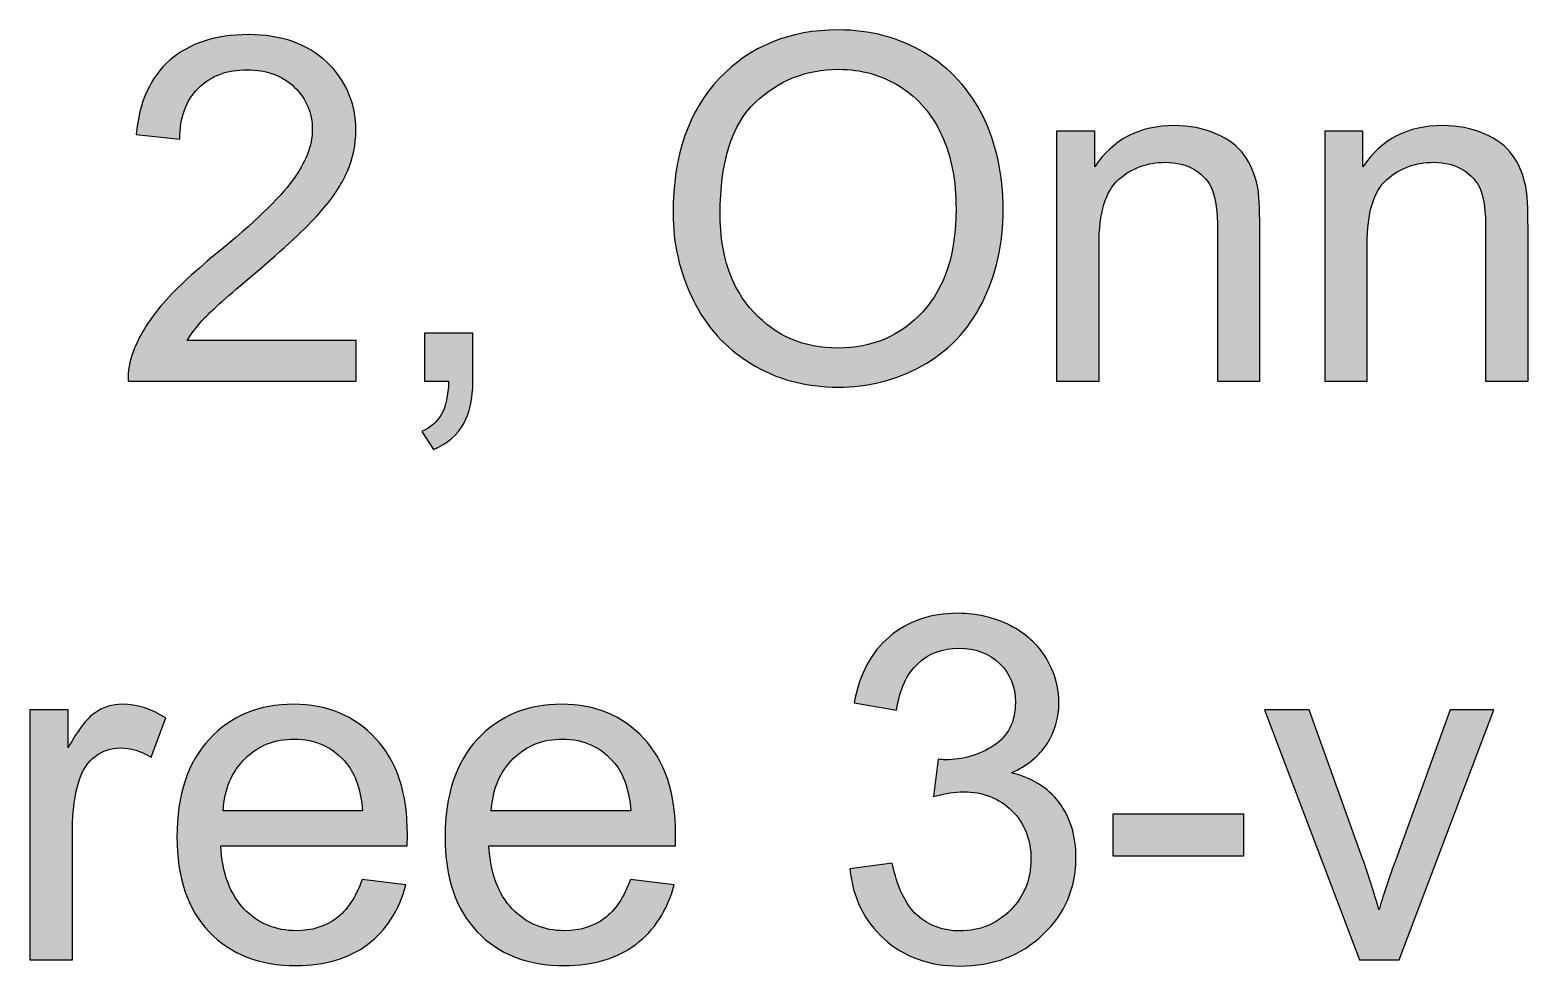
# Model space of a CAD drawing. Extents: x 65 to 355, y 40 to 244.
# Drawn here: x 216.47 to 226.33, y 41.38 to 47.54 of the extents above; entities that cross this region are included whole.
import ezdxf

# ---------------------------------------------------------------- set-up
doc = ezdxf.new("R2010")
doc.units = 0
doc.header["$MEASUREMENT"] = 0
doc.layers.add('COPYRIGHT_NOTICE', color=7, linetype='CONTINUOUS')

# ---------------------------------------------------------------- blocks, each defined once
blk = doc.blocks.new('BLOCK_8')
at = {"layer": 'COPYRIGHT_NOTICE'}
h = blk.add_hatch(color=7, dxfattribs=at)
h.dxf.hatch_style = 2
edge = h.paths.add_edge_path()
edge.add_spline(control_points=[(220.7011, 46.3365), (220.7011, 46.7138), (220.8024, 47.009), (221.0049, 47.2226), (221.2075, 47.4359), (221.4687, 47.5427), (221.789, 47.5427), (221.9989, 47.5427), (222.188, 47.4924), (222.3568, 47.3925), (222.5249, 47.2919), (222.6534, 47.1523), (222.742, 46.9728), (222.8302, 46.7937), (222.8743, 46.5901), (222.8743, 46.3631), (222.8743, 46.1322), (222.8281, 45.9262), (222.7351, 45.7443), (222.6421, 45.5624), (222.5101, 45.4246), (222.3396, 45.3313), (222.169, 45.2375), (221.9851, 45.191), (221.7877, 45.191), (221.5737, 45.191), (221.3825, 45.2424), (221.2141, 45.3461), (221.0456, 45.4491), (220.9181, 45.5903), (220.8313, 45.7691), (220.7445, 45.9479), (220.7011, 46.1371), (220.7011, 46.3365)], knot_values=[0, 0, 0, 0, 1, 1, 1, 2, 2, 2, 3, 3, 3, 4, 4, 4, 5, 5, 5, 6, 6, 6, 7, 7, 7, 8, 8, 8, 9, 9, 9, 10, 10, 10, 11, 11, 11, 11], degree=3, periodic=1)
edge = h.paths.add_edge_path()
edge.add_spline(control_points=[(221.0111, 46.3321), (221.0111, 46.0578), (221.0845, 45.8422), (221.232, 45.6847), (221.3791, 45.5269), (221.5637, 45.448), (221.7863, 45.448), (222.0123, 45.448), (222.1987, 45.5276), (222.3451, 45.6871), (222.4912, 45.846), (222.5642, 46.072), (222.5642, 46.3644), (222.5642, 46.5494), (222.5332, 46.711), (222.4705, 46.8488), (222.4081, 46.987), (222.3165, 47.0938), (222.1963, 47.1699), (222.0757, 47.2457), (221.9406, 47.2836), (221.7908, 47.2836), (221.5779, 47.2836), (221.3946, 47.2106), (221.2413, 47.0645), (221.0876, 46.9181), (221.0111, 46.6738), (221.0111, 46.3321)], knot_values=[0, 0, 0, 0, 1, 1, 1, 2, 2, 2, 3, 3, 3, 4, 4, 4, 5, 5, 5, 6, 6, 6, 7, 7, 7, 8, 8, 8, 9, 9, 9, 9], degree=3, periodic=1)
h = blk.add_hatch(color=7, dxfattribs=at)
h.dxf.hatch_style = 2
edge = h.paths.add_edge_path()
edge.add_spline(control_points=[(218.6158, 45.4977), (218.6158, 45.4977), (218.6158, 45.2296), (218.6158, 45.2296), (218.6158, 45.2296), (217.1134, 45.2296), (217.1134, 45.2296), (217.1113, 45.2968), (217.1223, 45.3612), (217.1461, 45.4232), (217.1843, 45.5259), (217.2457, 45.6265), (217.3297, 45.7257), (217.4138, 45.8249), (217.5357, 45.9397), (217.6949, 46.0699), (217.9419, 46.2725), (218.109, 46.433), (218.1958, 46.5512), (218.2826, 46.6697), (218.326, 46.7813), (218.326, 46.8867), (218.326, 46.9973), (218.2861, 47.0907), (218.2075, 47.1668), (218.1283, 47.2426), (218.0249, 47.2808), (217.8982, 47.2808), (217.7638, 47.2808), (217.6563, 47.2402), (217.5757, 47.1596), (217.4951, 47.079), (217.4541, 46.9673), (217.453, 46.8247), (217.453, 46.8247), (217.1664, 46.8543), (217.1664, 46.8543), (217.1857, 47.0683), (217.2598, 47.2312), (217.3879, 47.3435), (217.5161, 47.4555), (217.688, 47.5117), (217.9044, 47.5117), (218.1221, 47.5117), (218.295, 47.451), (218.4218, 47.3304), (218.5493, 47.2092), (218.6127, 47.0593), (218.6127, 46.8805), (218.6127, 46.7896), (218.5941, 46.7003), (218.5569, 46.6125), (218.5197, 46.5246), (218.4576, 46.432), (218.3715, 46.3348), (218.2854, 46.2377), (218.1421, 46.1043), (217.9416, 45.9352), (217.7741, 45.7943), (217.6666, 45.6992), (217.6191, 45.6489), (217.5716, 45.5989), (217.5323, 45.5483), (217.5013, 45.4977), (217.5013, 45.4977), (218.6158, 45.4977), (218.6158, 45.4977)], knot_values=[0, 0, 0, 0, 1, 1, 1, 2, 2, 2, 3, 3, 3, 4, 4, 4, 5, 5, 5, 6, 6, 6, 7, 7, 7, 8, 8, 8, 9, 9, 9, 10, 10, 10, 11, 11, 11, 12, 12, 12, 13, 13, 13, 14, 14, 14, 15, 15, 15, 16, 16, 16, 17, 17, 17, 18, 18, 18, 19, 19, 19, 20, 20, 20, 21, 21, 21, 22, 22, 22, 22], degree=3, periodic=1)
h = blk.add_hatch(color=7, dxfattribs=at)
h.dxf.hatch_style = 2
edge = h.paths.add_edge_path()
edge.add_spline(control_points=[(223.2263, 45.2296), (223.2263, 45.2296), (223.2263, 46.876), (223.2263, 46.876), (223.2263, 46.876), (223.4771, 46.876), (223.4771, 46.876), (223.4771, 46.876), (223.4771, 46.6421), (223.4771, 46.6421), (223.5984, 46.8226), (223.7727, 46.9132), (224.0015, 46.9132), (224.1007, 46.9132), (224.1917, 46.8953), (224.275, 46.8598), (224.3581, 46.824), (224.4204, 46.7772), (224.4618, 46.7193), (224.5031, 46.6614), (224.532, 46.5928), (224.5486, 46.5133), (224.5589, 46.4616), (224.5641, 46.371), (224.5641, 46.2418), (224.5641, 46.2418), (224.5641, 45.2296), (224.5641, 45.2296), (224.5641, 45.2296), (224.285, 45.2296), (224.285, 45.2296), (224.285, 45.2296), (224.285, 46.2311), (224.285, 46.2311), (224.285, 46.3448), (224.2743, 46.4299), (224.2523, 46.4861), (224.2309, 46.5426), (224.1923, 46.5873), (224.1369, 46.6211), (224.0818, 46.6545), (224.0166, 46.6714), (223.9422, 46.6714), (223.8234, 46.6714), (223.7211, 46.6335), (223.6346, 46.5581), (223.5485, 46.4826), (223.5054, 46.3396), (223.5054, 46.1288), (223.5054, 46.1288), (223.5054, 45.2296), (223.5054, 45.2296), (223.5054, 45.2296), (223.2263, 45.2296), (223.2263, 45.2296)], knot_values=[0, 0, 0, 0, 1, 1, 1, 2, 2, 2, 3, 3, 3, 4, 4, 4, 5, 5, 5, 6, 6, 6, 7, 7, 7, 8, 8, 8, 9, 9, 9, 10, 10, 10, 11, 11, 11, 12, 12, 12, 13, 13, 13, 14, 14, 14, 15, 15, 15, 16, 16, 16, 17, 17, 17, 18, 18, 18, 18], degree=3, periodic=1)
h = blk.add_hatch(color=7, dxfattribs=at)
h.dxf.hatch_style = 2
edge = h.paths.add_edge_path()
edge.add_spline(control_points=[(224.9923, 45.2296), (224.9923, 45.2296), (224.9923, 46.876), (224.9923, 46.876), (224.9923, 46.876), (225.2431, 46.876), (225.2431, 46.876), (225.2431, 46.876), (225.2431, 46.6421), (225.2431, 46.6421), (225.3644, 46.8226), (225.5387, 46.9132), (225.7674, 46.9132), (225.8667, 46.9132), (225.9576, 46.8953), (226.041, 46.8598), (226.124, 46.824), (226.1864, 46.7772), (226.2277, 46.7193), (226.269, 46.6614), (226.298, 46.5928), (226.3145, 46.5133), (226.3249, 46.4616), (226.33, 46.371), (226.33, 46.2418), (226.33, 46.2418), (226.33, 45.2296), (226.33, 45.2296), (226.33, 45.2296), (226.051, 45.2296), (226.051, 45.2296), (226.051, 45.2296), (226.051, 46.2311), (226.051, 46.2311), (226.051, 46.3448), (226.0403, 46.4299), (226.0182, 46.4861), (225.9969, 46.5426), (225.9583, 46.5873), (225.9028, 46.6211), (225.8477, 46.6545), (225.7826, 46.6714), (225.7082, 46.6714), (225.5893, 46.6714), (225.487, 46.6335), (225.4005, 46.5581), (225.3144, 46.4826), (225.2713, 46.3396), (225.2713, 46.1288), (225.2713, 46.1288), (225.2713, 45.2296), (225.2713, 45.2296), (225.2713, 45.2296), (224.9923, 45.2296), (224.9923, 45.2296)], knot_values=[0, 0, 0, 0, 1, 1, 1, 2, 2, 2, 3, 3, 3, 4, 4, 4, 5, 5, 5, 6, 6, 6, 7, 7, 7, 8, 8, 8, 9, 9, 9, 10, 10, 10, 11, 11, 11, 12, 12, 12, 13, 13, 13, 14, 14, 14, 15, 15, 15, 16, 16, 16, 17, 17, 17, 18, 18, 18, 18], degree=3, periodic=1)
h = blk.add_hatch(color=7, dxfattribs=at)
h.dxf.hatch_style = 2
edge = h.paths.add_edge_path()
edge.add_spline(control_points=[(219.0654, 45.2296), (219.0654, 45.2296), (219.0654, 45.5473), (219.0654, 45.5473), (219.0654, 45.5473), (219.383, 45.5473), (219.383, 45.5473), (219.383, 45.5473), (219.383, 45.2296), (219.383, 45.2296), (219.383, 45.1128), (219.3623, 45.0184), (219.321, 44.9468), (219.2796, 44.8748), (219.2142, 44.8193), (219.1243, 44.78), (219.1243, 44.78), (219.0468, 44.8996), (219.0468, 44.8996), (219.1057, 44.9254), (219.1491, 44.9633), (219.177, 45.0133), (219.2049, 45.0636), (219.2204, 45.1356), (219.2235, 45.2296), (219.2235, 45.2296), (219.0654, 45.2296), (219.0654, 45.2296)], knot_values=[0, 0, 0, 0, 1, 1, 1, 2, 2, 2, 3, 3, 3, 4, 4, 4, 5, 5, 5, 6, 6, 6, 7, 7, 7, 8, 8, 8, 9, 9, 9, 9], degree=3, periodic=1)
h = blk.add_hatch(color=7, dxfattribs=at)
h.dxf.hatch_style = 2
edge = h.paths.add_edge_path()
edge.add_spline(control_points=[(221.8652, 42.0198), (221.8652, 42.0198), (222.1442, 42.057), (222.1442, 42.057), (222.1763, 41.8986), (222.2307, 41.7849), (222.3079, 41.7149), (222.3847, 41.6453), (222.4784, 41.6106), (222.589, 41.6106), (222.7203, 41.6106), (222.8312, 41.6557), (222.9218, 41.747), (223.0121, 41.8376), (223.0575, 41.9502), (223.0575, 42.0846), (223.0575, 42.2128), (223.0155, 42.3185), (222.9318, 42.4019), (222.8481, 42.4849), (222.7416, 42.5266), (222.6124, 42.5266), (222.5597, 42.5266), (222.4939, 42.5163), (222.4154, 42.4956), (222.4154, 42.4956), (222.4464, 42.7405), (222.4464, 42.7405), (222.465, 42.7385), (222.4801, 42.7374), (222.4915, 42.7374), (222.6104, 42.7374), (222.7172, 42.7684), (222.8122, 42.8305), (222.9073, 42.8925), (222.9549, 42.9879), (222.9549, 43.1174), (222.9549, 43.2194), (222.9204, 43.3042), (222.8512, 43.3717), (222.7819, 43.4385), (222.6924, 43.4723), (222.5828, 43.4723), (222.4746, 43.4723), (222.384, 43.4382), (222.3117, 43.37), (222.2393, 43.3017), (222.1928, 43.1994), (222.1721, 43.063), (222.1721, 43.063), (221.8931, 43.1126), (221.8931, 43.1126), (221.9272, 43.2997), (222.0047, 43.4447), (222.1256, 43.5474), (222.2466, 43.6504), (222.3968, 43.7017), (222.5766, 43.7017), (222.7006, 43.7017), (222.815, 43.6752), (222.9194, 43.6218), (223.0238, 43.5687), (223.1037, 43.4961), (223.1588, 43.4041), (223.2143, 43.3121), (223.2418, 43.2142), (223.2418, 43.1112), (223.2418, 43.0127), (223.2153, 42.9235), (223.163, 42.8429), (223.1099, 42.7622), (223.032, 42.6982), (222.9287, 42.6506), (223.063, 42.6196), (223.1674, 42.5552), (223.2418, 42.4577), (223.3163, 42.3599), (223.3535, 42.2376), (223.3535, 42.0908), (223.3535, 41.8924), (223.2811, 41.7242), (223.1364, 41.5864), (222.9917, 41.4483), (222.8088, 41.3794), (222.5876, 41.3794), (222.3881, 41.3794), (222.2224, 41.4386), (222.0908, 41.5575), (221.9589, 41.6764), (221.8838, 41.8303), (221.8652, 42.0198)], knot_values=[0, 0, 0, 0, 1, 1, 1, 2, 2, 2, 3, 3, 3, 4, 4, 4, 5, 5, 5, 6, 6, 6, 7, 7, 7, 8, 8, 8, 9, 9, 9, 10, 10, 10, 11, 11, 11, 12, 12, 12, 13, 13, 13, 14, 14, 14, 15, 15, 15, 16, 16, 16, 17, 17, 17, 18, 18, 18, 19, 19, 19, 20, 20, 20, 21, 21, 21, 22, 22, 22, 23, 23, 23, 24, 24, 24, 25, 25, 25, 26, 26, 26, 27, 27, 27, 28, 28, 28, 29, 29, 29, 30, 30, 30, 30], degree=3, periodic=1)
h = blk.add_hatch(color=7, dxfattribs=at)
h.dxf.hatch_style = 2
edge = h.paths.add_edge_path()
edge.add_spline(control_points=[(216.4671, 41.4197), (216.4671, 41.4197), (216.4671, 43.0661), (216.4671, 43.0661), (216.4671, 43.0661), (216.7182, 43.0661), (216.7182, 43.0661), (216.7182, 43.0661), (216.7182, 42.8163), (216.7182, 42.8163), (216.7823, 42.9331), (216.8412, 43.0103), (216.8956, 43.0475), (216.9501, 43.0847), (217.0097, 43.1033), (217.0748, 43.1033), (217.1688, 43.1033), (217.2643, 43.0733), (217.3614, 43.0134), (217.3614, 43.0134), (217.2656, 42.7543), (217.2656, 42.7543), (217.1974, 42.795), (217.1292, 42.815), (217.061, 42.815), (216.9997, 42.815), (216.9452, 42.7967), (216.8963, 42.7598), (216.8481, 42.7233), (216.8133, 42.6723), (216.7926, 42.6072), (216.7616, 42.508), (216.7461, 42.3995), (216.7461, 42.2817), (216.7461, 42.2817), (216.7461, 41.4197), (216.7461, 41.4197), (216.7461, 41.4197), (216.4671, 41.4197), (216.4671, 41.4197)], knot_values=[0, 0, 0, 0, 1, 1, 1, 2, 2, 2, 3, 3, 3, 4, 4, 4, 5, 5, 5, 6, 6, 6, 7, 7, 7, 8, 8, 8, 9, 9, 9, 10, 10, 10, 11, 11, 11, 12, 12, 12, 13, 13, 13, 13], degree=3, periodic=1)
h = blk.add_hatch(color=7, dxfattribs=at)
h.dxf.hatch_style = 2
edge = h.paths.add_edge_path()
edge.add_spline(control_points=[(218.6547, 41.9499), (218.6547, 41.9499), (218.9427, 41.9144), (218.9427, 41.9144), (218.8972, 41.7456), (218.8132, 41.615), (218.6902, 41.522), (218.5672, 41.429), (218.4101, 41.3825), (218.2189, 41.3825), (217.9781, 41.3825), (217.7872, 41.4566), (217.646, 41.605), (217.5047, 41.7532), (217.4344, 41.9613), (217.4344, 42.2289), (217.4344, 42.5059), (217.5058, 42.7209), (217.6484, 42.8739), (217.791, 43.0268), (217.976, 43.1033), (218.2034, 43.1033), (218.4235, 43.1033), (218.6034, 43.0282), (218.7429, 42.8783), (218.8824, 42.7285), (218.9524, 42.5176), (218.9524, 42.2458), (218.9524, 42.2293), (218.9517, 42.2045), (218.9506, 42.1714), (218.9506, 42.1714), (217.7228, 42.1714), (217.7228, 42.1714), (217.7331, 41.9905), (217.7845, 41.8524), (217.8761, 41.7559), (217.9684, 41.6602), (218.0828, 41.6119), (218.2206, 41.6119), (218.3226, 41.6119), (218.4101, 41.6388), (218.4824, 41.6925), (218.5548, 41.7463), (218.612, 41.8321), (218.6547, 41.9499)], knot_values=[0, 0, 0, 0, 1, 1, 1, 2, 2, 2, 3, 3, 3, 4, 4, 4, 5, 5, 5, 6, 6, 6, 7, 7, 7, 8, 8, 8, 9, 9, 9, 10, 10, 10, 11, 11, 11, 12, 12, 12, 13, 13, 13, 14, 14, 14, 15, 15, 15, 15], degree=3, periodic=1)
edge = h.paths.add_edge_path()
edge.add_spline(control_points=[(217.7383, 42.4009), (217.7383, 42.4009), (218.6575, 42.4009), (218.6575, 42.4009), (218.6451, 42.5394), (218.6099, 42.6434), (218.552, 42.7126), (218.4632, 42.8201), (218.3481, 42.8739), (218.2065, 42.8739), (218.0783, 42.8739), (217.9705, 42.8308), (217.883, 42.7454), (217.7958, 42.6592), (217.7476, 42.5445), (217.7383, 42.4009)], knot_values=[0, 0, 0, 0, 1, 1, 1, 2, 2, 2, 3, 3, 3, 4, 4, 4, 5, 5, 5, 5], degree=3, periodic=1)
h = blk.add_hatch(color=7, dxfattribs=at)
h.dxf.hatch_style = 2
edge = h.paths.add_edge_path()
edge.add_spline(control_points=[(220.4203, 41.9499), (220.4203, 41.9499), (220.7087, 41.9144), (220.7087, 41.9144), (220.6632, 41.7456), (220.5791, 41.615), (220.4558, 41.522), (220.3331, 41.429), (220.1761, 41.3825), (219.9845, 41.3825), (219.744, 41.3825), (219.5528, 41.4566), (219.4119, 41.605), (219.2707, 41.7532), (219.2004, 41.9613), (219.2004, 42.2289), (219.2004, 42.5059), (219.2714, 42.7209), (219.414, 42.8739), (219.5566, 43.0268), (219.742, 43.1033), (219.9693, 43.1033), (220.1891, 43.1033), (220.369, 43.0282), (220.5088, 42.8783), (220.648, 42.7285), (220.718, 42.5176), (220.718, 42.2458), (220.718, 42.2293), (220.7176, 42.2045), (220.7162, 42.1714), (220.7162, 42.1714), (219.4884, 42.1714), (219.4884, 42.1714), (219.4987, 41.9905), (219.5501, 41.8524), (219.6421, 41.7559), (219.734, 41.6602), (219.8488, 41.6119), (219.9862, 41.6119), (220.0885, 41.6119), (220.1761, 41.6388), (220.2484, 41.6925), (220.3207, 41.7463), (220.3779, 41.8321), (220.4203, 41.9499)], knot_values=[0, 0, 0, 0, 1, 1, 1, 2, 2, 2, 3, 3, 3, 4, 4, 4, 5, 5, 5, 6, 6, 6, 7, 7, 7, 8, 8, 8, 9, 9, 9, 10, 10, 10, 11, 11, 11, 12, 12, 12, 13, 13, 13, 14, 14, 14, 15, 15, 15, 15], degree=3, periodic=1)
edge = h.paths.add_edge_path()
edge.add_spline(control_points=[(219.5043, 42.4009), (219.5043, 42.4009), (220.4234, 42.4009), (220.4234, 42.4009), (220.411, 42.5394), (220.3759, 42.6434), (220.318, 42.7126), (220.2291, 42.8201), (220.114, 42.8739), (219.9721, 42.8739), (219.8439, 42.8739), (219.7365, 42.8308), (219.649, 42.7454), (219.5614, 42.6592), (219.5132, 42.5445), (219.5043, 42.4009)], knot_values=[0, 0, 0, 0, 1, 1, 1, 2, 2, 2, 3, 3, 3, 4, 4, 4, 5, 5, 5, 5], degree=3, periodic=1)
h = blk.add_hatch(color=7, dxfattribs=at)
h.dxf.hatch_style = 2
edge = h.paths.add_edge_path()
edge.add_spline(control_points=[(225.2214, 41.4197), (225.2214, 41.4197), (224.5951, 43.0661), (224.5951, 43.0661), (224.5951, 43.0661), (224.8896, 43.0661), (224.8896, 43.0661), (224.8896, 43.0661), (225.2431, 42.0801), (225.2431, 42.0801), (225.2813, 41.9737), (225.3165, 41.8631), (225.3485, 41.7484), (225.3733, 41.8352), (225.4078, 41.9396), (225.4526, 42.0615), (225.4526, 42.0615), (225.8184, 43.0661), (225.8184, 43.0661), (225.8184, 43.0661), (226.1051, 43.0661), (226.1051, 43.0661), (226.1051, 43.0661), (225.4818, 41.4197), (225.4818, 41.4197), (225.4818, 41.4197), (225.2214, 41.4197), (225.2214, 41.4197)], knot_values=[0, 0, 0, 0, 1, 1, 1, 2, 2, 2, 3, 3, 3, 4, 4, 4, 5, 5, 5, 6, 6, 6, 7, 7, 7, 8, 8, 8, 9, 9, 9, 9], degree=3, periodic=1)
h = blk.add_hatch(color=7, dxfattribs=at)
h.dxf.hatch_style = 2
h.paths.add_polyline_path([(223.5984, 42.1018), (223.5984, 42.3823), (224.4559, 42.3823), (224.4559, 42.1018)])
blk.add_lwpolyline([(223.5984, 42.1018), (223.5984, 42.3823), (224.4559, 42.3823), (224.4559, 42.1018), (223.5984, 42.1018)], dxfattribs=at)
for points, knots in [([(220.7011, 46.3365), (220.7011, 46.7138), (220.8024, 47.009), (221.0049, 47.2226), (221.2075, 47.4359), (221.4687, 47.5427), (221.789, 47.5427), (221.9989, 47.5427), (222.188, 47.4924), (222.3568, 47.3925), (222.5249, 47.2919), (222.6534, 47.1523), (222.742, 46.9728), (222.8302, 46.7937), (222.8743, 46.5901), (222.8743, 46.3631), (222.8743, 46.1322), (222.8281, 45.9262), (222.7351, 45.7443), (222.6421, 45.5624), (222.5101, 45.4246), (222.3396, 45.3313), (222.169, 45.2375), (221.9851, 45.191), (221.7877, 45.191), (221.5737, 45.191), (221.3825, 45.2424), (221.2141, 45.3461), (221.0456, 45.4491), (220.9181, 45.5903), (220.8313, 45.7691), (220.7445, 45.9479), (220.7011, 46.1371), (220.7011, 46.3365)], [0, 0, 0, 0, 1, 1, 1, 2, 2, 2, 3, 3, 3, 4, 4, 4, 5, 5, 5, 6, 6, 6, 7, 7, 7, 8, 8, 8, 9, 9, 9, 10, 10, 10, 11, 11, 11, 11]), ([(218.6158, 45.4977), (218.6158, 45.4977), (218.6158, 45.2296), (218.6158, 45.2296), (218.6158, 45.2296), (217.1134, 45.2296), (217.1134, 45.2296), (217.1113, 45.2968), (217.1223, 45.3612), (217.1461, 45.4232), (217.1843, 45.5259), (217.2457, 45.6265), (217.3297, 45.7257), (217.4138, 45.8249), (217.5357, 45.9397), (217.6949, 46.0699), (217.9419, 46.2725), (218.109, 46.433), (218.1958, 46.5512), (218.2826, 46.6697), (218.326, 46.7813), (218.326, 46.8867), (218.326, 46.9973), (218.2861, 47.0907), (218.2075, 47.1668), (218.1283, 47.2426), (218.0249, 47.2808), (217.8982, 47.2808), (217.7638, 47.2808), (217.6563, 47.2402), (217.5757, 47.1596), (217.4951, 47.079), (217.4541, 46.9673), (217.453, 46.8247), (217.453, 46.8247), (217.1664, 46.8543), (217.1664, 46.8543), (217.1857, 47.0683), (217.2598, 47.2312), (217.3879, 47.3435), (217.5161, 47.4555), (217.688, 47.5117), (217.9044, 47.5117), (218.1221, 47.5117), (218.295, 47.451), (218.4218, 47.3304), (218.5493, 47.2092), (218.6127, 47.0593), (218.6127, 46.8805), (218.6127, 46.7896), (218.5941, 46.7003), (218.5569, 46.6125), (218.5197, 46.5246), (218.4576, 46.432), (218.3715, 46.3348), (218.2854, 46.2377), (218.1421, 46.1043), (217.9416, 45.9352), (217.7741, 45.7943), (217.6666, 45.6992), (217.6191, 45.6489), (217.5716, 45.5989), (217.5323, 45.5483), (217.5013, 45.4977), (217.5013, 45.4977), (218.6158, 45.4977), (218.6158, 45.4977)], [0, 0, 0, 0, 1, 1, 1, 2, 2, 2, 3, 3, 3, 4, 4, 4, 5, 5, 5, 6, 6, 6, 7, 7, 7, 8, 8, 8, 9, 9, 9, 10, 10, 10, 11, 11, 11, 12, 12, 12, 13, 13, 13, 14, 14, 14, 15, 15, 15, 16, 16, 16, 17, 17, 17, 18, 18, 18, 19, 19, 19, 20, 20, 20, 21, 21, 21, 22, 22, 22, 22]), ([(221.0111, 46.3321), (221.0111, 46.0578), (221.0845, 45.8422), (221.232, 45.6847), (221.3791, 45.5269), (221.5637, 45.448), (221.7863, 45.448), (222.0123, 45.448), (222.1987, 45.5276), (222.3451, 45.6871), (222.4912, 45.846), (222.5642, 46.072), (222.5642, 46.3644), (222.5642, 46.5494), (222.5332, 46.711), (222.4705, 46.8488), (222.4081, 46.987), (222.3165, 47.0938), (222.1963, 47.1699), (222.0757, 47.2457), (221.9406, 47.2836), (221.7908, 47.2836), (221.5779, 47.2836), (221.3946, 47.2106), (221.2413, 47.0645), (221.0876, 46.9181), (221.0111, 46.6738), (221.0111, 46.3321)], [0, 0, 0, 0, 1, 1, 1, 2, 2, 2, 3, 3, 3, 4, 4, 4, 5, 5, 5, 6, 6, 6, 7, 7, 7, 8, 8, 8, 9, 9, 9, 9]), ([(223.2263, 45.2296), (223.2263, 45.2296), (223.2263, 46.876), (223.2263, 46.876), (223.2263, 46.876), (223.4771, 46.876), (223.4771, 46.876), (223.4771, 46.876), (223.4771, 46.6421), (223.4771, 46.6421), (223.5984, 46.8226), (223.7727, 46.9132), (224.0015, 46.9132), (224.1007, 46.9132), (224.1917, 46.8953), (224.275, 46.8598), (224.3581, 46.824), (224.4204, 46.7772), (224.4618, 46.7193), (224.5031, 46.6614), (224.532, 46.5928), (224.5486, 46.5133), (224.5589, 46.4616), (224.5641, 46.371), (224.5641, 46.2418), (224.5641, 46.2418), (224.5641, 45.2296), (224.5641, 45.2296), (224.5641, 45.2296), (224.285, 45.2296), (224.285, 45.2296), (224.285, 45.2296), (224.285, 46.2311), (224.285, 46.2311), (224.285, 46.3448), (224.2743, 46.4299), (224.2523, 46.4861), (224.2309, 46.5426), (224.1923, 46.5873), (224.1369, 46.6211), (224.0818, 46.6545), (224.0166, 46.6714), (223.9422, 46.6714), (223.8234, 46.6714), (223.7211, 46.6335), (223.6346, 46.5581), (223.5485, 46.4826), (223.5054, 46.3396), (223.5054, 46.1288), (223.5054, 46.1288), (223.5054, 45.2296), (223.5054, 45.2296), (223.5054, 45.2296), (223.2263, 45.2296), (223.2263, 45.2296)], [0, 0, 0, 0, 1, 1, 1, 2, 2, 2, 3, 3, 3, 4, 4, 4, 5, 5, 5, 6, 6, 6, 7, 7, 7, 8, 8, 8, 9, 9, 9, 10, 10, 10, 11, 11, 11, 12, 12, 12, 13, 13, 13, 14, 14, 14, 15, 15, 15, 16, 16, 16, 17, 17, 17, 18, 18, 18, 18]), ([(224.9923, 45.2296), (224.9923, 45.2296), (224.9923, 46.876), (224.9923, 46.876), (224.9923, 46.876), (225.2431, 46.876), (225.2431, 46.876), (225.2431, 46.876), (225.2431, 46.6421), (225.2431, 46.6421), (225.3644, 46.8226), (225.5387, 46.9132), (225.7674, 46.9132), (225.8667, 46.9132), (225.9576, 46.8953), (226.041, 46.8598), (226.124, 46.824), (226.1864, 46.7772), (226.2277, 46.7193), (226.269, 46.6614), (226.298, 46.5928), (226.3145, 46.5133), (226.3249, 46.4616), (226.33, 46.371), (226.33, 46.2418), (226.33, 46.2418), (226.33, 45.2296), (226.33, 45.2296), (226.33, 45.2296), (226.051, 45.2296), (226.051, 45.2296), (226.051, 45.2296), (226.051, 46.2311), (226.051, 46.2311), (226.051, 46.3448), (226.0403, 46.4299), (226.0182, 46.4861), (225.9969, 46.5426), (225.9583, 46.5873), (225.9028, 46.6211), (225.8477, 46.6545), (225.7826, 46.6714), (225.7082, 46.6714), (225.5893, 46.6714), (225.487, 46.6335), (225.4005, 46.5581), (225.3144, 46.4826), (225.2713, 46.3396), (225.2713, 46.1288), (225.2713, 46.1288), (225.2713, 45.2296), (225.2713, 45.2296), (225.2713, 45.2296), (224.9923, 45.2296), (224.9923, 45.2296)], [0, 0, 0, 0, 1, 1, 1, 2, 2, 2, 3, 3, 3, 4, 4, 4, 5, 5, 5, 6, 6, 6, 7, 7, 7, 8, 8, 8, 9, 9, 9, 10, 10, 10, 11, 11, 11, 12, 12, 12, 13, 13, 13, 14, 14, 14, 15, 15, 15, 16, 16, 16, 17, 17, 17, 18, 18, 18, 18]), ([(219.0654, 45.2296), (219.0654, 45.2296), (219.0654, 45.5473), (219.0654, 45.5473), (219.0654, 45.5473), (219.383, 45.5473), (219.383, 45.5473), (219.383, 45.5473), (219.383, 45.2296), (219.383, 45.2296), (219.383, 45.1128), (219.3623, 45.0184), (219.321, 44.9468), (219.2796, 44.8748), (219.2142, 44.8193), (219.1243, 44.78), (219.1243, 44.78), (219.0468, 44.8996), (219.0468, 44.8996), (219.1057, 44.9254), (219.1491, 44.9633), (219.177, 45.0133), (219.2049, 45.0636), (219.2204, 45.1356), (219.2235, 45.2296), (219.2235, 45.2296), (219.0654, 45.2296), (219.0654, 45.2296)], [0, 0, 0, 0, 1, 1, 1, 2, 2, 2, 3, 3, 3, 4, 4, 4, 5, 5, 5, 6, 6, 6, 7, 7, 7, 8, 8, 8, 9, 9, 9, 9]), ([(221.8652, 42.0198), (221.8652, 42.0198), (222.1442, 42.057), (222.1442, 42.057), (222.1763, 41.8986), (222.2307, 41.7849), (222.3079, 41.7149), (222.3847, 41.6453), (222.4784, 41.6106), (222.589, 41.6106), (222.7203, 41.6106), (222.8312, 41.6557), (222.9218, 41.747), (223.0121, 41.8376), (223.0575, 41.9502), (223.0575, 42.0846), (223.0575, 42.2128), (223.0155, 42.3185), (222.9318, 42.4019), (222.8481, 42.4849), (222.7416, 42.5266), (222.6124, 42.5266), (222.5597, 42.5266), (222.4939, 42.5163), (222.4154, 42.4956), (222.4154, 42.4956), (222.4464, 42.7405), (222.4464, 42.7405), (222.465, 42.7385), (222.4801, 42.7374), (222.4915, 42.7374), (222.6104, 42.7374), (222.7172, 42.7684), (222.8122, 42.8305), (222.9073, 42.8925), (222.9549, 42.9879), (222.9549, 43.1174), (222.9549, 43.2194), (222.9204, 43.3042), (222.8512, 43.3717), (222.7819, 43.4385), (222.6924, 43.4723), (222.5828, 43.4723), (222.4746, 43.4723), (222.384, 43.4382), (222.3117, 43.37), (222.2393, 43.3017), (222.1928, 43.1994), (222.1721, 43.063), (222.1721, 43.063), (221.8931, 43.1126), (221.8931, 43.1126), (221.9272, 43.2997), (222.0047, 43.4447), (222.1256, 43.5474), (222.2466, 43.6504), (222.3968, 43.7017), (222.5766, 43.7017), (222.7006, 43.7017), (222.815, 43.6752), (222.9194, 43.6218), (223.0238, 43.5687), (223.1037, 43.4961), (223.1588, 43.4041), (223.2143, 43.3121), (223.2418, 43.2142), (223.2418, 43.1112), (223.2418, 43.0127), (223.2153, 42.9235), (223.163, 42.8429), (223.1099, 42.7622), (223.032, 42.6982), (222.9287, 42.6506), (223.063, 42.6196), (223.1674, 42.5552), (223.2418, 42.4577), (223.3163, 42.3599), (223.3535, 42.2376), (223.3535, 42.0908), (223.3535, 41.8924), (223.2811, 41.7242), (223.1364, 41.5864), (222.9917, 41.4483), (222.8088, 41.3794), (222.5876, 41.3794), (222.3881, 41.3794), (222.2224, 41.4386), (222.0908, 41.5575), (221.9589, 41.6764), (221.8838, 41.8303), (221.8652, 42.0198)], [0, 0, 0, 0, 1, 1, 1, 2, 2, 2, 3, 3, 3, 4, 4, 4, 5, 5, 5, 6, 6, 6, 7, 7, 7, 8, 8, 8, 9, 9, 9, 10, 10, 10, 11, 11, 11, 12, 12, 12, 13, 13, 13, 14, 14, 14, 15, 15, 15, 16, 16, 16, 17, 17, 17, 18, 18, 18, 19, 19, 19, 20, 20, 20, 21, 21, 21, 22, 22, 22, 23, 23, 23, 24, 24, 24, 25, 25, 25, 26, 26, 26, 27, 27, 27, 28, 28, 28, 29, 29, 29, 30, 30, 30, 30]), ([(216.4671, 41.4197), (216.4671, 41.4197), (216.4671, 43.0661), (216.4671, 43.0661), (216.4671, 43.0661), (216.7182, 43.0661), (216.7182, 43.0661), (216.7182, 43.0661), (216.7182, 42.8163), (216.7182, 42.8163), (216.7823, 42.9331), (216.8412, 43.0103), (216.8956, 43.0475), (216.9501, 43.0847), (217.0097, 43.1033), (217.0748, 43.1033), (217.1688, 43.1033), (217.2643, 43.0733), (217.3614, 43.0134), (217.3614, 43.0134), (217.2656, 42.7543), (217.2656, 42.7543), (217.1974, 42.795), (217.1292, 42.815), (217.061, 42.815), (216.9997, 42.815), (216.9452, 42.7967), (216.8963, 42.7598), (216.8481, 42.7233), (216.8133, 42.6723), (216.7926, 42.6072), (216.7616, 42.508), (216.7461, 42.3995), (216.7461, 42.2817), (216.7461, 42.2817), (216.7461, 41.4197), (216.7461, 41.4197), (216.7461, 41.4197), (216.4671, 41.4197), (216.4671, 41.4197)], [0, 0, 0, 0, 1, 1, 1, 2, 2, 2, 3, 3, 3, 4, 4, 4, 5, 5, 5, 6, 6, 6, 7, 7, 7, 8, 8, 8, 9, 9, 9, 10, 10, 10, 11, 11, 11, 12, 12, 12, 13, 13, 13, 13]), ([(218.6547, 41.9499), (218.6547, 41.9499), (218.9427, 41.9144), (218.9427, 41.9144), (218.8972, 41.7456), (218.8132, 41.615), (218.6902, 41.522), (218.5672, 41.429), (218.4101, 41.3825), (218.2189, 41.3825), (217.9781, 41.3825), (217.7872, 41.4566), (217.646, 41.605), (217.5047, 41.7532), (217.4344, 41.9613), (217.4344, 42.2289), (217.4344, 42.5059), (217.5058, 42.7209), (217.6484, 42.8739), (217.791, 43.0268), (217.976, 43.1033), (218.2034, 43.1033), (218.4235, 43.1033), (218.6034, 43.0282), (218.7429, 42.8783), (218.8824, 42.7285), (218.9524, 42.5176), (218.9524, 42.2458), (218.9524, 42.2293), (218.9517, 42.2045), (218.9506, 42.1714), (218.9506, 42.1714), (217.7228, 42.1714), (217.7228, 42.1714), (217.7331, 41.9905), (217.7845, 41.8524), (217.8761, 41.7559), (217.9684, 41.6602), (218.0828, 41.6119), (218.2206, 41.6119), (218.3226, 41.6119), (218.4101, 41.6388), (218.4824, 41.6925), (218.5548, 41.7463), (218.612, 41.8321), (218.6547, 41.9499)], [0, 0, 0, 0, 1, 1, 1, 2, 2, 2, 3, 3, 3, 4, 4, 4, 5, 5, 5, 6, 6, 6, 7, 7, 7, 8, 8, 8, 9, 9, 9, 10, 10, 10, 11, 11, 11, 12, 12, 12, 13, 13, 13, 14, 14, 14, 15, 15, 15, 15]), ([(220.4203, 41.9499), (220.4203, 41.9499), (220.7087, 41.9144), (220.7087, 41.9144), (220.6632, 41.7456), (220.5791, 41.615), (220.4558, 41.522), (220.3331, 41.429), (220.1761, 41.3825), (219.9845, 41.3825), (219.744, 41.3825), (219.5528, 41.4566), (219.4119, 41.605), (219.2707, 41.7532), (219.2004, 41.9613), (219.2004, 42.2289), (219.2004, 42.5059), (219.2714, 42.7209), (219.414, 42.8739), (219.5566, 43.0268), (219.742, 43.1033), (219.9693, 43.1033), (220.1891, 43.1033), (220.369, 43.0282), (220.5088, 42.8783), (220.648, 42.7285), (220.718, 42.5176), (220.718, 42.2458), (220.718, 42.2293), (220.7176, 42.2045), (220.7162, 42.1714), (220.7162, 42.1714), (219.4884, 42.1714), (219.4884, 42.1714), (219.4987, 41.9905), (219.5501, 41.8524), (219.6421, 41.7559), (219.734, 41.6602), (219.8488, 41.6119), (219.9862, 41.6119), (220.0885, 41.6119), (220.1761, 41.6388), (220.2484, 41.6925), (220.3207, 41.7463), (220.3779, 41.8321), (220.4203, 41.9499)], [0, 0, 0, 0, 1, 1, 1, 2, 2, 2, 3, 3, 3, 4, 4, 4, 5, 5, 5, 6, 6, 6, 7, 7, 7, 8, 8, 8, 9, 9, 9, 10, 10, 10, 11, 11, 11, 12, 12, 12, 13, 13, 13, 14, 14, 14, 15, 15, 15, 15]), ([(225.2214, 41.4197), (225.2214, 41.4197), (224.5951, 43.0661), (224.5951, 43.0661), (224.5951, 43.0661), (224.8896, 43.0661), (224.8896, 43.0661), (224.8896, 43.0661), (225.2431, 42.0801), (225.2431, 42.0801), (225.2813, 41.9737), (225.3165, 41.8631), (225.3485, 41.7484), (225.3733, 41.8352), (225.4078, 41.9396), (225.4526, 42.0615), (225.4526, 42.0615), (225.8184, 43.0661), (225.8184, 43.0661), (225.8184, 43.0661), (226.1051, 43.0661), (226.1051, 43.0661), (226.1051, 43.0661), (225.4818, 41.4197), (225.4818, 41.4197), (225.4818, 41.4197), (225.2214, 41.4197), (225.2214, 41.4197)], [0, 0, 0, 0, 1, 1, 1, 2, 2, 2, 3, 3, 3, 4, 4, 4, 5, 5, 5, 6, 6, 6, 7, 7, 7, 8, 8, 8, 9, 9, 9, 9]), ([(217.7383, 42.4009), (217.7383, 42.4009), (218.6575, 42.4009), (218.6575, 42.4009), (218.6451, 42.5394), (218.6099, 42.6434), (218.552, 42.7126), (218.4632, 42.8201), (218.3481, 42.8739), (218.2065, 42.8739), (218.0783, 42.8739), (217.9705, 42.8308), (217.883, 42.7454), (217.7958, 42.6592), (217.7476, 42.5445), (217.7383, 42.4009)], [0, 0, 0, 0, 1, 1, 1, 2, 2, 2, 3, 3, 3, 4, 4, 4, 5, 5, 5, 5]), ([(219.5043, 42.4009), (219.5043, 42.4009), (220.4234, 42.4009), (220.4234, 42.4009), (220.411, 42.5394), (220.3759, 42.6434), (220.318, 42.7126), (220.2291, 42.8201), (220.114, 42.8739), (219.9721, 42.8739), (219.8439, 42.8739), (219.7365, 42.8308), (219.649, 42.7454), (219.5614, 42.6592), (219.5132, 42.5445), (219.5043, 42.4009)], [0, 0, 0, 0, 1, 1, 1, 2, 2, 2, 3, 3, 3, 4, 4, 4, 5, 5, 5, 5])]:
    blk.add_open_spline(points, degree=3, knots=knots, dxfattribs=at)

msp = doc.modelspace()

# ---------------------------------------------------------------- block references
at = {"layer": 'COPYRIGHT_NOTICE'}
msp.add_blockref('BLOCK_8', (0, 0), dxfattribs=at)

doc.saveas('drawing.dxf')
